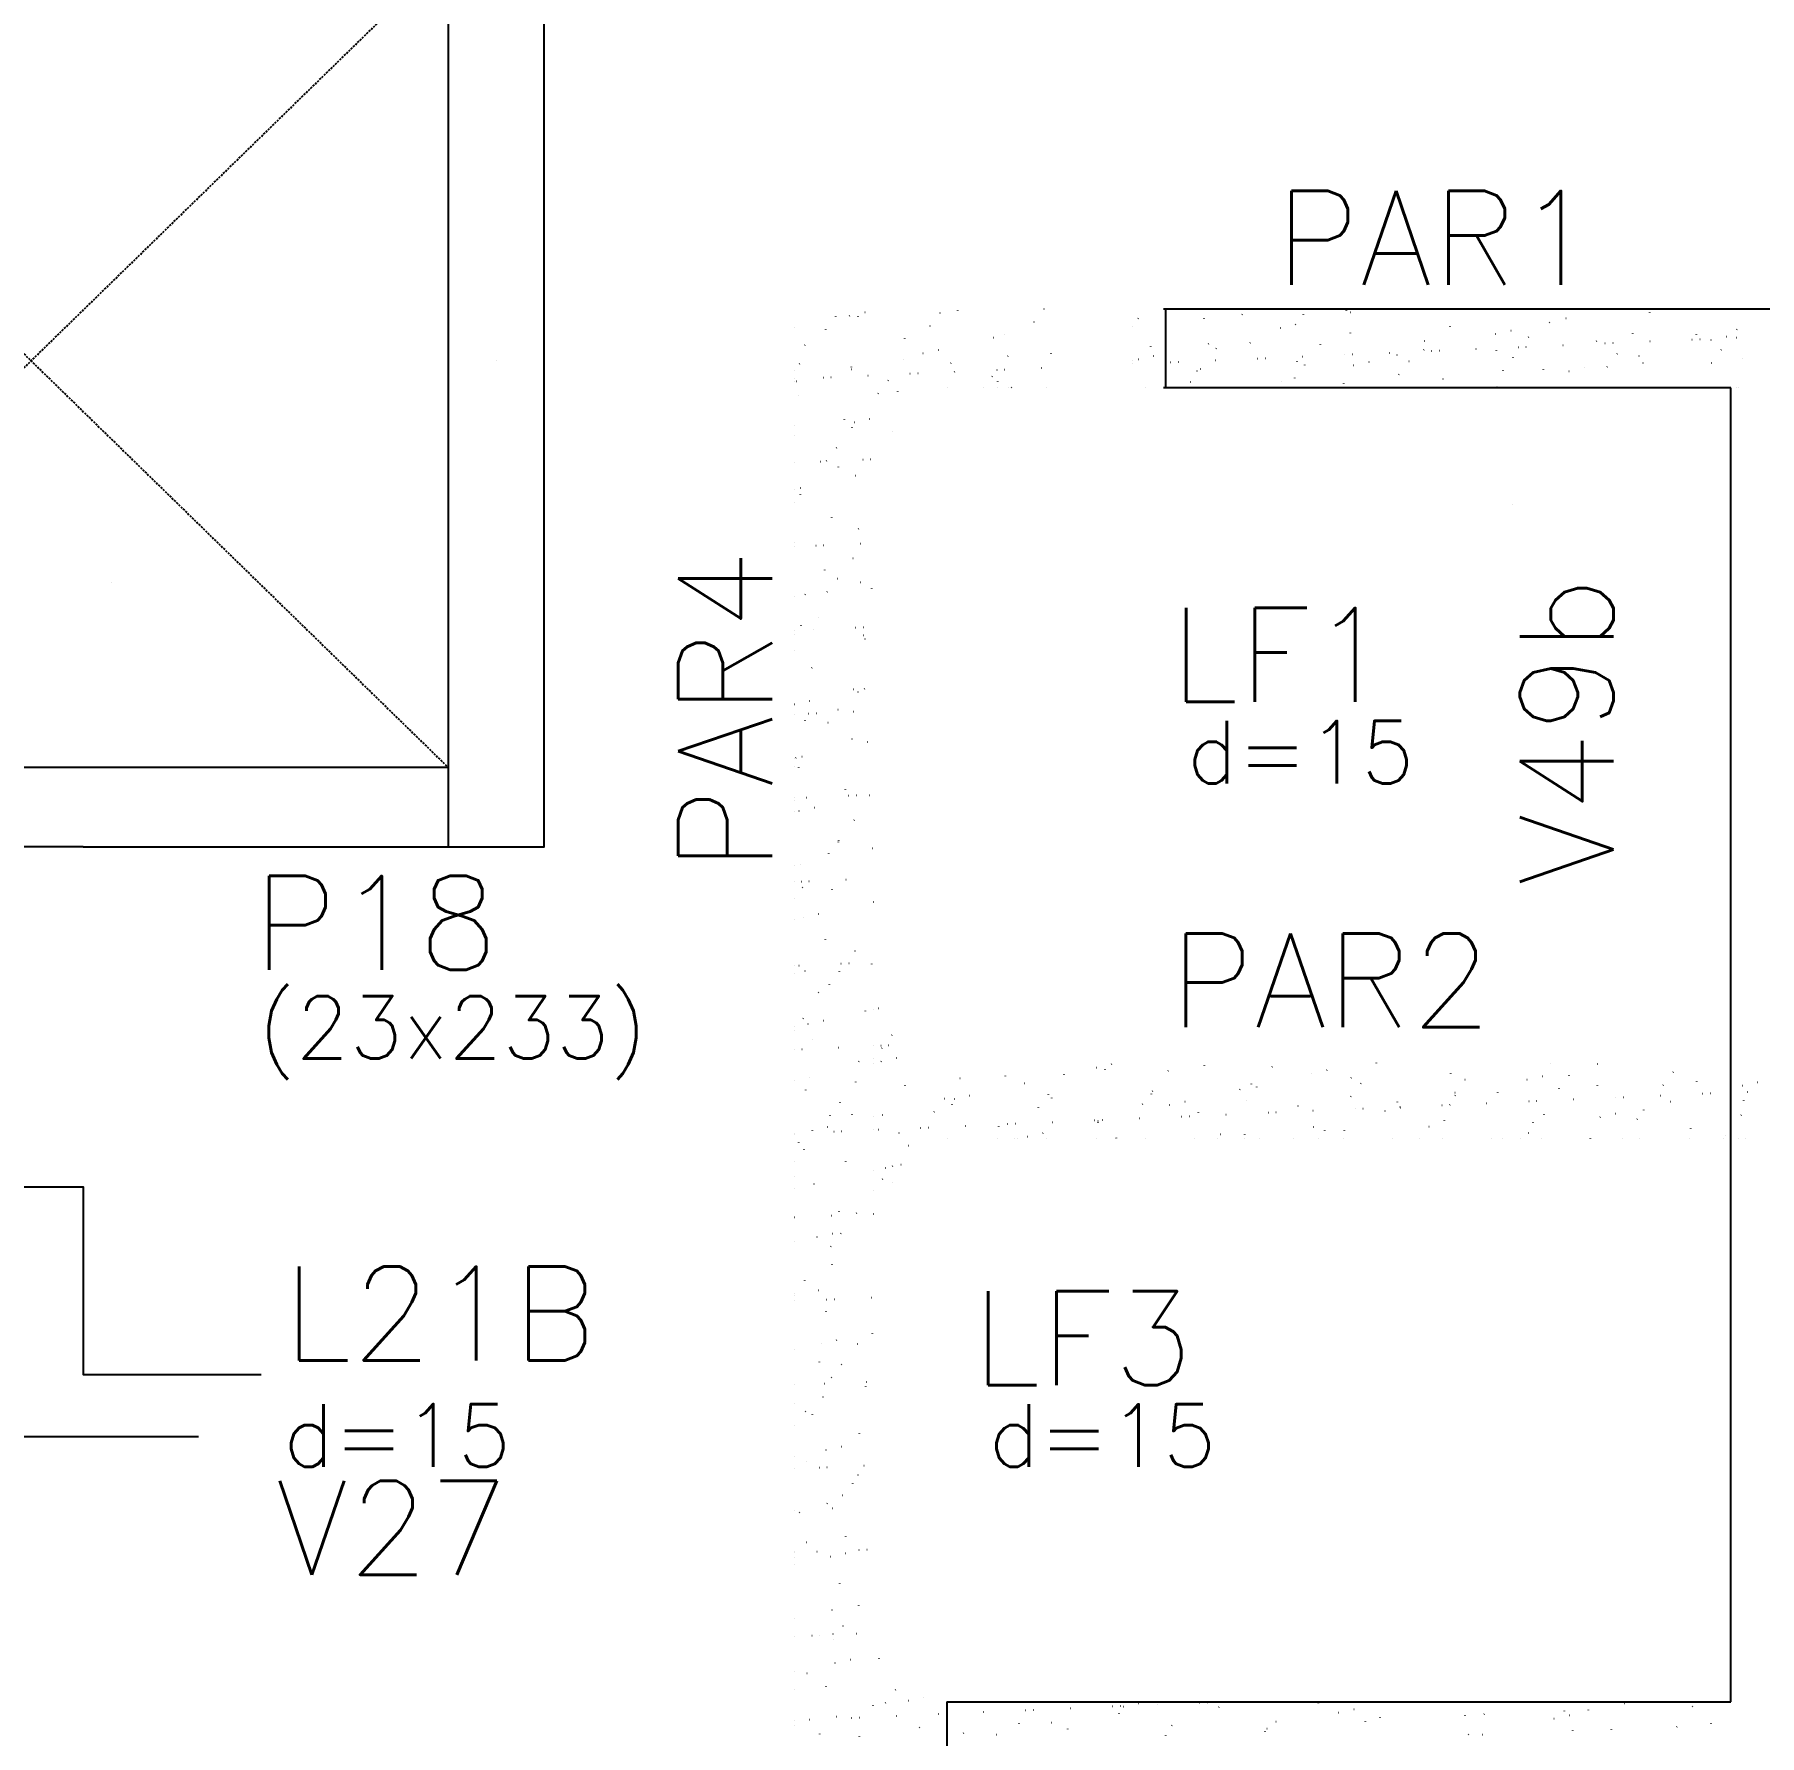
# Model space of a CAD drawing. Extents: x -40810 to 33675, y -2018 to 21213.
# Drawn here: x 857.4 to 1270.9, y 9182.7 to 9590.6 of the extents above; entities that cross this region are included whole.
import ezdxf

# ---------------------------------------------------------------- set-up
doc = ezdxf.new("R2010")
doc.units = 0
doc.linetypes.add('TRAZO_HUECO', pattern=[0.75, 0.5, -0.25])
doc.layers.get('0').update_dxf_attribs({"color": 1, "lineweight": 9})
for name, color, linetype in [('1', 5, 'Continuous'), ('10', 7, 'Continuous'), ('12', 3, 'Continuous'), ('13', 7, 'Continuous'), ('18', 9, 'Continuous'), ('19', 5, 'Continuous'), ('241', 7, 'TRAZO_HUECO'), ('242', 3, 'Continuous'), ('3', 2, 'Continuous'), ('49', 20, 'Continuous'), ('8', 5, 'Continuous'), ('9', 3, 'Continuous')]:
    doc.layers.add(name, color=color, linetype=linetype)
doc.styles.get("Standard").update_dxf_attribs({"font": 'romans.shx', "width": 0.8})

# ---------------------------------------------------------------- blocks, each defined once
blk = doc.blocks.new('_HC19908E6B6-000')
for p, q in [((2239.90531, 926.682987), (2239.950967, 926.742488)), ((2255.701514, 926.662093), (2255.711303, 926.736452)), ((2264.872349, 927.594976), (2264.918006, 927.654477)), ((2279.53993, 927.654042), (2279.549719, 927.7284)), ((2289.839388, 928.506965), (2289.885045, 928.566467)), ((2290.794777, 928.168446), (2290.867999, 928.184679)), ((2342.406204, 926.719867), (2342.479426, 926.7361)), ((2362.568124, 928.03999), (2362.577913, 928.114348)), ((2238.503718, 924.856397), (2238.503718, 924.856397)), ((2238.503718, 924.856397), (2238.503718, 924.856397)), ((2273.953671, 924.434863), (2274.026893, 924.451096)), ((2277.614781, 925.246512), (2277.688003, 925.262745)), ((2290.803244, 923.168006), (2290.813033, 923.242364)), ((2314.715081, 924.717642), (2314.724871, 924.792)), ((2325.565098, 922.986283), (2325.63832, 923.002516)), ((2329.226208, 923.797932), (2329.29943, 923.814165)), ((2333.518442, 922.179238), (2333.564099, 922.238739)), ((2338.553497, 925.709591), (2338.563287, 925.783949)), ((2358.485481, 923.091227), (2358.531138, 923.150728)), ((2373.728649, 922.773191), (2373.738438, 922.847549)), ((2380.837635, 922.349352), (2380.910857, 922.365585)), ((2383.45252, 924.003216), (2383.498177, 924.062718)), ((2242.950201, 919.845658), (2242.959991, 919.920016)), ((2256.746454, 920.620115), (2256.819676, 920.636348)), ((2258.617325, 919.44327), (2258.662982, 919.502772)), ((2266.788617, 920.837607), (2266.798407, 920.911965)), ((2283.584364, 920.355259), (2283.630021, 920.414761)), ((2300.045874, 918.453436), (2300.120803, 918.456708)), ((2308.35788, 919.171535), (2308.431103, 919.187768)), ((2308.551403, 921.267249), (2308.59706, 921.32675)), ((2310.161238, 918.895083), (2310.236166, 918.898354)), ((2312.034453, 918.976869), (2312.109382, 918.980141)), ((2320.87603, 919.362901), (2320.950958, 919.366172)), ((2325.802185, 918.893155), (2325.811974, 918.967514)), ((2330.991393, 919.804547), (2331.066322, 919.807818)), ((2332.864608, 919.886333), (2332.939537, 919.889605)), ((2341.706185, 920.272365), (2341.781114, 920.275636)), ((2349.816811, 921.223554), (2349.826601, 921.297913)), ((2351.821548, 920.714011), (2351.896477, 920.717283)), ((2353.694764, 920.795798), (2353.769692, 920.799069)), ((2354.741598, 918.212104), (2354.787255, 918.271605)), ((2362.536341, 921.181829), (2362.611269, 921.185101)), ((2372.651704, 921.623475), (2372.726632, 921.626747)), ((2374.524919, 921.705262), (2374.599848, 921.708533)), ((2377.176525, 921.537704), (2377.249747, 921.553936)), ((2379.708637, 919.124093), (2379.754294, 919.183595)), ((2383.366496, 922.091293), (2383.441425, 922.094565)), ((2238.503718, 916.575798), (2238.503718, 916.575798)), ((2238.503718, 916.575798), (2238.503718, 916.575798)), ((2238.503718, 916.575798), (2238.503718, 916.575798)), ((2238.503718, 915.766448), (2238.503718, 915.766448)), ((2238.503718, 915.766448), (2238.503718, 915.766448)), ((2238.503718, 915.766448), (2238.503718, 915.766448)), ((2239.905347, 916.886532), (2239.97857, 916.902765)), ((2243.566457, 917.69818), (2243.63968, 917.714413)), ((2247.670771, 916.16669), (2247.7457, 916.169962)), ((2249.543987, 916.248476), (2249.618915, 916.251748)), ((2254.037305, 914.021171), (2254.047094, 914.09553)), ((2254.873442, 914.564147), (2254.919099, 914.623649)), ((2258.385564, 916.634508), (2258.460492, 916.637779)), ((2268.500927, 917.076154), (2268.575855, 917.079426)), ((2270.374142, 917.157941), (2270.449071, 917.161212)), ((2278.051931, 916.35157), (2278.061721, 916.425929)), ((2279.215719, 917.543972), (2279.290648, 917.547244)), ((2279.840481, 915.476136), (2279.886138, 915.535638)), ((2289.331082, 917.985619), (2289.406011, 917.98889)), ((2291.204298, 918.067405), (2291.279226, 918.070676)), ((2291.516774, 915.437952), (2291.589997, 915.454185)), ((2295.177884, 916.2496), (2295.251107, 916.265833)), ((2301.963769, 917.901207), (2301.973558, 917.975565)), ((2304.80752, 916.388126), (2304.853177, 916.447627)), ((2327.377561, 914.176286), (2327.423218, 914.235787)), ((2329.774559, 917.300115), (2329.820216, 917.359616)), ((2337.065499, 914.407119), (2337.075288, 914.481478)), ((2343.128201, 913.989372), (2343.201423, 914.005605)), ((2346.789311, 914.801021), (2346.862534, 914.817253)), ((2352.3446, 915.088275), (2352.390257, 915.147777)), ((2359.969307, 917.722955), (2360.04253, 917.739188)), ((2360.977336, 915.956755), (2360.987125, 916.031114)), ((2377.311639, 916.000264), (2377.357296, 916.059766)), ((2384.815752, 916.948704), (2384.825542, 917.023062)), ((2241.653996, 910.000001), (2241.653996, 910.000001)), ((2241.653996, 910.000001), (2241.653996, 910.000001)), ((2251.37125, 910.000001), (2251.37125, 910.000001)), ((2251.37125, 910.000001), (2251.37125, 910.000001)), ((2252.476444, 911.440319), (2252.522101, 911.49982)), ((2253.507908, 910.000001), (2253.507908, 910.000001)), ((2265.361819, 910.000001), (2265.361819, 910.000001)), ((2266.987764, 910.000001), (2266.987764, 910.000001)), ((2266.987764, 910.000001), (2266.987764, 910.000001)), ((2274.309557, 911.623204), (2274.382779, 911.639437)), ((2275.638495, 910.000001), (2275.638495, 910.000001)), ((2275.638495, 910.000001), (2275.638495, 910.000001)), ((2277.215731, 910.000001), (2277.215731, 910.000001)), ((2277.215731, 910.000001), (2277.215731, 910.000001)), ((2277.215731, 910.000001), (2277.215731, 910.000001)), ((2277.443483, 912.352308), (2277.48914, 912.411809)), ((2289.069643, 910.000001), (2289.069643, 910.000001)), ((2289.069643, 910.000001), (2289.069643, 910.000001)), ((2289.212456, 911.084771), (2289.222245, 911.15913)), ((2299.90574, 910.000001), (2299.90574, 910.000001)), ((2299.90574, 910.000001), (2299.90574, 910.000001)), ((2300.923555, 910.000001), (2300.923555, 910.000001)), ((2300.923555, 910.000001), (2300.923555, 910.000001)), ((2302.410522, 913.264297), (2302.456179, 913.323798)), ((2312.777467, 910.000001), (2312.777467, 910.000001)), ((2313.050872, 912.07672), (2313.060662, 912.151078)), ((2324.172985, 910.000001), (2324.172985, 910.000001)), ((2324.172985, 910.000001), (2324.172985, 910.000001)), ((2324.631379, 910.000001), (2324.631379, 910.000001)), ((2325.133312, 910.000001), (2325.133312, 910.000001)), ((2325.133312, 910.000001), (2325.133312, 910.000001)), ((2325.920984, 910.174624), (2325.994206, 910.190857)), ((2336.485291, 910.000001), (2336.485291, 910.000001)), ((2336.485291, 910.000001), (2336.485291, 910.000001)), ((2336.485291, 910.000001), (2336.485291, 910.000001)), ((2348.339202, 910.000001), (2348.339202, 910.000001)), ((2348.339202, 910.000001), (2348.339202, 910.000001)), ((2348.339202, 910.000001), (2348.339202, 910.000001)), ((2348.44023, 910.000001), (2348.44023, 910.000001)), ((2348.44023, 910.000001), (2348.44023, 910.000001)), ((2360.193114, 910.000001), (2360.193114, 910.000001)), ((2360.193114, 910.000001), (2360.193114, 910.000001)), ((2372.047026, 910.000001), (2372.047026, 910.000001)), ((2372.06444, 910.132269), (2372.074229, 910.206627)), ((2372.707475, 910.000001), (2372.707475, 910.000001)), ((2372.707475, 910.000001), (2372.707475, 910.000001)), ((2383.278861, 910.000001), (2383.278861, 910.000001)), ((2383.278861, 910.000001), (2383.278861, 910.000001)), ((2383.278861, 910.000001), (2383.278861, 910.000001)), ((2383.900938, 910.000001), (2383.900938, 910.000001))]:
    blk.add_line(p, q)
blk = doc.blocks.new('_HC19908E6B6-001')
for p, q in [((2176.500021, 761.033775), (2176.500021, 761.033775)), ((2176.500021, 761.033775), (2176.500021, 761.033775)), ((2177.554008, 761.267438), (2177.62723, 761.283671)), ((2180.848474, 754.841552), (2180.894131, 754.901053)), ((2176.500021, 752.226231), (2176.500021, 752.226231)), ((2176.500021, 752.226231), (2176.500021, 752.226231)), ((2176.500021, 752.226231), (2176.500021, 752.226231)), ((2176.500021, 749.174538), (2176.500021, 749.174538)), ((2176.500021, 749.174538), (2176.500021, 749.174538)), ((2178.198397, 752.300383), (2178.273326, 752.303655)), ((2178.276006, 748.536943), (2178.349228, 748.553176)), ((2178.451476, 751.717723), (2178.497133, 751.777224)), ((2180.071612, 752.38217), (2180.146541, 752.385441)), ((2181.937116, 749.348592), (2182.010338, 749.364825)), ((2176.500021, 748.143217), (2176.500021, 748.143217)), ((2176.500021, 748.143217), (2176.500021, 748.143217)), ((2176.500021, 748.143217), (2176.500021, 748.143217)), ((2197.163491, 744.478006), (2197.209149, 744.537508)), ((2208.074699, 744.979319), (2208.084488, 745.053677)), ((2222.13053, 745.389996), (2222.176188, 745.449497)), ((2229.887433, 747.088363), (2229.960655, 747.104596)), ((2231.986536, 746.528955), (2231.996326, 746.603313)), ((2233.548543, 747.900012), (2233.621765, 747.916245)), ((2247.097569, 746.301985), (2247.143227, 746.361486)), ((2255.824952, 747.520904), (2255.834742, 747.595262)), ((2272.064609, 747.213974), (2272.110266, 747.273475)), ((2281.49886, 745.639784), (2281.572082, 745.656017)), ((2285.15997, 746.451432), (2285.233192, 746.467665)), ((2291.000104, 744.584504), (2291.009893, 744.658862)), ((2297.031648, 748.125963), (2297.077305, 748.185465)), ((2314.83852, 745.576452), (2314.848309, 745.650811)), ((2336.771397, 745.002852), (2336.844619, 745.019085)), ((2338.853146, 747.906851), (2338.862936, 747.98121)), ((2343.221843, 745.070818), (2343.2675, 745.13032)), ((2349.951393, 747.924787), (2350.024615, 747.94102)), ((2368.188882, 745.982807), (2368.234539, 746.042309)), ((2184.060072, 742.64892), (2184.069862, 742.723278)), ((2199.50022, 740.35168), (2199.573442, 740.367913)), ((2212.680216, 743.273615), (2212.753438, 743.289848)), ((2218.386648, 740.510873), (2218.432305, 740.570374)), ((2243.07364, 740.704468), (2243.083429, 740.778827)), ((2243.353687, 741.422862), (2243.399344, 741.482363)), ((2264.291643, 741.825035), (2264.364865, 741.841268)), ((2267.088266, 743.034867), (2267.098056, 743.109226)), ((2268.320726, 742.334851), (2268.366383, 742.394352)), ((2293.287765, 743.24684), (2293.333422, 743.306342)), ((2315.857806, 741.035), (2315.903463, 741.094502)), ((2315.90307, 740.376456), (2315.976292, 740.392689)), ((2318.254804, 744.158829), (2318.300461, 744.218331)), ((2326.101834, 741.090416), (2326.111623, 741.164775)), ((2333.110287, 744.191204), (2333.183509, 744.207437)), ((2340.824845, 741.94699), (2340.870502, 742.006491)), ((2350.013671, 742.640052), (2350.02346, 742.714411)), ((2365.096772, 740.356408), (2365.1717, 740.359679)), ((2365.791884, 742.858979), (2365.837541, 742.91848)), ((2373.852087, 743.632001), (2373.861877, 743.706359)), ((2375.212135, 740.798054), (2375.287064, 740.801326)), ((2377.08535, 740.87984), (2377.160279, 740.883112)), ((2384.721714, 742.742624), (2384.794936, 742.758857)), ((2385.926927, 741.265872), (2386.001856, 741.269144)), ((2388.382824, 743.554273), (2388.456046, 743.570506)), ((2191.02261, 736.475055), (2191.068268, 736.534556)), ((2193.419609, 739.598883), (2193.465266, 739.658385)), ((2195.323386, 738.162883), (2195.333176, 738.237242)), ((2195.83911, 739.540032), (2195.912332, 739.556265)), ((2215.98965, 737.387044), (2216.035307, 737.446545)), ((2219.235224, 739.71252), (2219.245013, 739.786878)), ((2240.956689, 738.299033), (2241.002346, 738.358534)), ((2247.450536, 738.091452), (2247.523759, 738.107685)), ((2251.111647, 738.903101), (2251.184869, 738.919334)), ((2254.336954, 736.218432), (2254.346743, 736.292791)), ((2265.923728, 739.211022), (2265.969385, 739.270524)), ((2271.061358, 736.250733), (2271.136286, 736.254004)), ((2272.934573, 736.332519), (2273.009502, 736.335791)), ((2278.248791, 737.768068), (2278.25858, 737.842427)), ((2281.77615, 736.718551), (2281.851079, 736.721822)), ((2290.890767, 740.123011), (2290.936424, 740.182513)), ((2291.891513, 737.160197), (2291.966442, 737.163469)), ((2293.764729, 737.241984), (2293.839657, 737.245255)), ((2299.061963, 736.642872), (2299.135186, 736.659105)), ((2302.087207, 738.760017), (2302.096997, 738.834375)), ((2302.606305, 737.628015), (2302.681234, 737.631287)), ((2302.723073, 737.454521), (2302.796296, 737.470754)), ((2312.721669, 738.069661), (2312.796597, 738.072933)), ((2314.594884, 738.151448), (2314.669813, 738.154719)), ((2323.436461, 738.537479), (2323.511389, 738.540751)), ((2333.551824, 738.979126), (2333.626753, 738.982397)), ((2335.42504, 739.060912), (2335.499968, 739.064183)), ((2344.266616, 739.446944), (2344.341545, 739.450215)), ((2354.38198, 739.88859), (2354.456908, 739.891861)), ((2356.255195, 739.970376), (2356.330124, 739.973648)), ((2361.100775, 736.815566), (2361.110564, 736.889924)), ((2367.514497, 738.927876), (2367.587719, 738.944109)), ((2385.115401, 739.145965), (2385.125191, 739.220323)), ((2176.500021, 735.252659), (2176.500021, 735.252659)), ((2176.500021, 735.252659), (2176.500021, 735.252659)), ((2176.500021, 732.122096), (2176.500021, 732.122096)), ((2176.500021, 732.122096), (2176.500021, 732.122096)), ((2177.625373, 732.17123), (2177.700302, 732.174501)), ((2178.631892, 735.725284), (2178.705115, 735.741517)), ((2187.740736, 732.612876), (2187.815665, 732.616148)), ((2189.613952, 732.694662), (2189.68888, 732.697934)), ((2198.455528, 733.080694), (2198.530457, 733.083965)), ((2206.483911, 732.896085), (2206.4937, 732.970443)), ((2208.570892, 733.52234), (2208.64582, 733.525612)), ((2210.444107, 733.604127), (2210.519036, 733.607398)), ((2219.285684, 733.990158), (2219.360612, 733.99343)), ((2229.401047, 734.431805), (2229.475976, 734.435076)), ((2230.243319, 734.276704), (2230.316542, 734.292937)), ((2230.322327, 733.888033), (2230.332117, 733.962391)), ((2231.274262, 734.513591), (2231.349191, 734.516862)), ((2240.115839, 734.899622), (2240.190768, 734.902894)), ((2250.231202, 735.341269), (2250.306131, 735.34454)), ((2252.104418, 735.423055), (2252.179346, 735.426327)), ((2260.945995, 735.809087), (2261.020923, 735.812358)), ((2281.854746, 732.828124), (2281.927969, 732.844357)), ((2284.635743, 731.971306), (2284.6814, 732.030807)), ((2289.335895, 731.943582), (2289.345684, 732.01794)), ((2309.602782, 732.883295), (2309.648439, 732.942796)), ((2313.350521, 734.273981), (2313.360311, 734.348339)), ((2334.569821, 733.795284), (2334.615478, 733.854785)), ((2337.262358, 735.823617), (2337.272148, 735.897976)), ((2350.67339, 735.194292), (2350.746613, 735.210525)), ((2354.3345, 736.005941), (2354.407723, 736.022174)), ((2359.53686, 734.707273), (2359.582517, 734.766775)), ((2372.364089, 732.32953), (2372.373878, 732.403888)), ((2384.503899, 735.619262), (2384.549556, 735.678764)), ((2182.572074, 731.346448), (2182.581863, 731.420807)), ((2184.767587, 728.323349), (2184.813244, 728.382851)), ((2194.248722, 730.000001), (2194.248722, 730.000001)), ((2194.248722, 730.000001), (2194.248722, 730.000001)), ((2194.248722, 730.000001), (2194.248722, 730.000001)), ((2206.102634, 730.000001), (2206.102634, 730.000001)), ((2206.102634, 730.000001), (2206.102634, 730.000001)), ((2210.321372, 730.000001), (2210.321372, 730.000001)), ((2210.321372, 730.000001), (2210.321372, 730.000001)), ((2210.95236, 730.000001), (2210.95236, 730.000001)), ((2210.95236, 730.000001), (2210.95236, 730.000001)), ((2210.95236, 730.000001), (2210.95236, 730.000001)), ((2213.402213, 730.543121), (2213.475435, 730.559354)), ((2217.063323, 731.354769), (2217.136545, 731.371002)), ((2217.956546, 730.000001), (2217.956546, 730.000001)), ((2217.956546, 730.000001), (2217.956546, 730.000001)), ((2229.810458, 730.000001), (2229.810458, 730.000001)), ((2234.588618, 730.000001), (2234.588618, 730.000001)), ((2234.701665, 730.147327), (2234.747322, 730.206829)), ((2241.66437, 730.000001), (2241.66437, 730.000001)), ((2253.518282, 730.000001), (2253.518282, 730.000001)), ((2253.518282, 730.000001), (2253.518282, 730.000001)), ((2253.518282, 730.000001), (2253.518282, 730.000001)), ((2258.855863, 730.000001), (2258.855863, 730.000001)), ((2259.668704, 731.059317), (2259.714361, 731.118818)), ((2265.372194, 730.000001), (2265.372194, 730.000001)), ((2265.372194, 730.000001), (2265.372194, 730.000001)), ((2265.497478, 730.951633), (2265.507268, 731.025992)), ((2269.097908, 730.000001), (2269.097908, 730.000001)), ((2269.097908, 730.000001), (2269.097908, 730.000001)), ((2277.226105, 730.000001), (2277.226105, 730.000001)), ((2277.226105, 730.000001), (2277.226105, 730.000001)), ((2283.123108, 730.000001), (2283.123108, 730.000001)), ((2289.080017, 730.000001), (2289.080017, 730.000001)), ((2300.933929, 730.000001), (2300.933929, 730.000001)), ((2307.390353, 730.000001), (2307.390353, 730.000001)), ((2312.787841, 730.000001), (2312.787841, 730.000001)), ((2312.787841, 730.000001), (2312.787841, 730.000001)), ((2312.787841, 730.000001), (2312.787841, 730.000001)), ((2324.641753, 730.000001), (2324.641753, 730.000001)), ((2324.641753, 730.000001), (2324.641753, 730.000001)), ((2324.641753, 730.000001), (2324.641753, 730.000001)), ((2327.243456, 730.000001), (2327.243456, 730.000001)), ((2327.243456, 730.000001), (2327.243456, 730.000001)), ((2331.657598, 730.000001), (2331.657598, 730.000001)), ((2333.466173, 731.379544), (2333.539395, 731.395777)), ((2336.495665, 730.000001), (2336.495665, 730.000001)), ((2336.495665, 730.000001), (2336.495665, 730.000001)), ((2348.349577, 730.000001), (2348.359251, 730.073489)), ((2348.349577, 730.000001), (2348.349577, 730.000001)), ((2355.924843, 730.000001), (2355.924843, 730.000001)), ((2360.203489, 730.000001), (2360.203489, 730.000001)), ((2372.0574, 730.000001), (2372.0574, 730.000001)), ((2372.0574, 730.000001), (2372.0574, 730.000001)), ((2372.0574, 730.000001), (2372.0574, 730.000001)), ((2380.192088, 730.000001), (2380.192088, 730.000001)), ((2380.192088, 730.000001), (2380.192088, 730.000001)), ((2380.192088, 730.000001), (2380.192088, 730.000001)), ((2380.760016, 730.740139), (2380.805673, 730.799641)), ((2383.911312, 730.000001), (2383.911312, 730.000001)), ((2383.911312, 730.000001), (2383.911312, 730.000001)), ((2383.911312, 730.000001), (2383.911312, 730.000001)), ((2385.389004, 730.000001), (2385.389004, 730.000001)), ((2385.389004, 730.000001), (2385.389004, 730.000001)), ((2385.389004, 730.000001), (2385.389004, 730.000001)), ((2183.015, 723.806438), (2183.088222, 723.822671)), ((2176.500021, 722.362102), (2176.500021, 722.362102)), ((2176.500021, 722.362102), (2176.500021, 722.362102)), ((2176.500021, 722.362102), (2176.500021, 722.362102)), ((2178.626706, 720.320397), (2178.672363, 720.379899)), ((2179.35389, 722.994789), (2179.427112, 723.011022)), ((2181.023704, 723.444226), (2181.069361, 723.503728)), ((2176.500021, 717.548848), (2176.500021, 717.548848)), ((2176.500021, 717.548848), (2176.500021, 717.548848)), ((2181.014345, 719.514325), (2181.014345, 719.514325)), ((2181.014345, 719.514325), (2181.014345, 719.514325)), ((2181.014345, 719.514325), (2181.014345, 719.514325))]:
    blk.add_line(p, q)
blk = doc.blocks.new('_HC19908E6B6-002')
for p, q in [((2194.000021, 592.15722), (2194.000021, 592.15722)), ((2194.000021, 592.15722), (2194.000021, 592.15722)), ((2202.761436, 592.539751), (2202.836365, 592.543023)), ((2212.8768, 592.981398), (2212.951728, 592.984669)), ((2214.750015, 593.063184), (2214.824944, 593.066455)), ((2223.591592, 593.449215), (2223.66652, 593.452487)), ((2233.706955, 593.890862), (2233.781884, 593.894133)), ((2235.364972, 592.111922), (2235.374761, 592.18628)), ((2235.580171, 593.972648), (2235.655099, 593.97592)), ((2236.354738, 593.835438), (2236.42796, 593.851671)), ((2240.015848, 594.647087), (2240.08907, 594.66332)), ((2244.421747, 594.35868), (2244.496676, 594.361951)), ((2254.537111, 594.800326), (2254.612039, 594.803597)), ((2256.410326, 594.882112), (2256.485255, 594.885384)), ((2259.276809, 593.661558), (2259.286598, 593.735916)), ((2283.115225, 594.653506), (2283.125015, 594.727865)), ((2287.966165, 592.386858), (2288.039387, 592.403091)), ((2291.627275, 593.198507), (2291.700497, 593.21474)), ((2318.290376, 591.717107), (2318.300166, 591.791465)), ((2322.874836, 592.051324), (2322.920493, 592.110826)), ((2342.128793, 592.709055), (2342.138582, 592.783414)), ((2343.238702, 591.749927), (2343.311924, 591.76616)), ((2347.841875, 592.963313), (2347.887532, 593.022815)), ((2356.418698, 594.671862), (2356.49192, 594.688095)), ((2372.808914, 593.875302), (2372.854571, 593.934804)), ((2198.039641, 587.491378), (2198.085298, 587.55088)), ((2211.350345, 589.781522), (2211.360135, 589.855881)), ((2219.147521, 590.02069), (2219.220743, 590.036923)), ((2223.00668, 588.403367), (2223.052337, 588.462869)), ((2247.973719, 589.315357), (2248.019376, 589.374858)), ((2270.363913, 587.837071), (2270.373702, 587.91143)), ((2270.758948, 588.57211), (2270.83217, 588.588343)), ((2272.940758, 590.227346), (2272.986415, 590.286847)), ((2294.378539, 590.16747), (2294.388329, 590.241829)), ((2297.907797, 591.139335), (2297.953454, 591.198836)), ((2339.577592, 590.938279), (2339.650814, 590.954512)), ((2344.097992, 588.08419), (2344.143649, 588.143692)), ((2353.392107, 588.223019), (2353.401896, 588.297377)), ((2369.065031, 588.996179), (2369.110688, 589.055681)), ((2377.303944, 589.772655), (2377.313733, 589.847014)), ((2205.967524, 587.098755), (2206.040747, 587.114988)), ((2246.525496, 586.845123), (2246.535286, 586.919481)), ((2319.130953, 587.172201), (2319.17661, 587.231702)), ((2322.370374, 587.12353), (2322.443597, 587.139763))]:
    blk.add_line(p, q)
blk = doc.blocks.new('_HC19908E6B6-003')
for p, q in [((2167.401191, 927.070848), (2167.446848, 927.13035)), ((2170.730817, 927.332023), (2170.804039, 927.348256)), ((2172.776109, 927.056908), (2172.785898, 927.131267)), ((2174.391927, 928.143671), (2174.465149, 928.159904)), ((2192.36823, 927.982837), (2192.413887, 928.042339)), ((2196.687946, 928.606545), (2196.697736, 928.680903)), ((2217.335269, 928.894826), (2217.380926, 928.954328)), ((2157.500021, 924.398826), (2157.500021, 924.398826)), ((2157.500021, 924.398826), (2157.500021, 924.398826)), ((2157.500021, 924.398826), (2157.500021, 924.398826)), ((2165.004192, 923.947019), (2165.04985, 924.006521)), ((2189.971231, 924.859008), (2190.016889, 924.91851)), ((2207.77505, 922.782058), (2207.784839, 922.856416)), ((2214.93827, 925.770998), (2214.983928, 925.830499)), ((2160.024796, 920.240473), (2160.034586, 920.314831)), ((2183.936634, 921.790109), (2183.946423, 921.864468)), ((2188.29392, 918.335111), (2188.367143, 918.351344)), ((2191.95503, 919.14676), (2192.028253, 919.162993)), ((2205.135027, 922.068695), (2205.208249, 922.084928)), ((2219.038364, 918.296022), (2219.048153, 918.37038)), ((2157.500021, 914.167393), (2157.500021, 914.167393)), ((2158.749169, 915.795314), (2158.794826, 915.854815)), ((2171.086703, 914.520363), (2171.159926, 914.536596)), ((2171.185321, 914.973674), (2171.195111, 915.048032)), ((2183.716208, 916.707303), (2183.761865, 916.766804)), ((2195.023737, 915.965623), (2195.033527, 916.039981)), ((2206.010461, 914.347762), (2206.085389, 914.351033)), ((2207.883676, 914.429548), (2207.958605, 914.432819)), ((2208.683247, 917.619292), (2208.728904, 917.678794)), ((2216.725253, 914.81558), (2216.800181, 914.818851)), ((2157.500021, 912.22975), (2157.500021, 912.22975)), ((2157.500021, 912.22975), (2157.500021, 912.22975)), ((2157.500021, 912.22975), (2157.500021, 912.22975)), ((2157.500021, 911.508268), (2157.500021, 911.508268)), ((2157.906707, 911.598428), (2157.979929, 911.614661)), ((2164.35015, 912.528833), (2164.425078, 912.532105)), ((2166.223365, 912.61062), (2166.298294, 912.613891)), ((2175.064942, 912.996651), (2175.13987, 912.999923)), ((2179.972325, 911.82818), (2180.017982, 911.887681)), ((2185.180305, 913.438297), (2185.255234, 913.441569)), ((2187.053521, 913.520084), (2187.128449, 913.523355)), ((2194.238348, 910.000001), (2194.238348, 910.000001)), ((2195.895097, 913.906115), (2195.970026, 913.909387)), ((2202.836759, 910.000001), (2202.836759, 910.000001)), ((2202.836759, 910.000001), (2202.836759, 910.000001)), ((2202.836759, 910.000001), (2202.836759, 910.000001)), ((2204.939364, 912.740169), (2204.985021, 912.79967)), ((2206.09226, 910.000001), (2206.09226, 910.000001)), ((2206.09226, 910.000001), (2206.09226, 910.000001)), ((2206.09226, 910.000001), (2206.09226, 910.000001)), ((2206.287051, 911.479586), (2206.296841, 911.553945)), ((2208.842216, 910.000001), (2208.842216, 910.000001)), ((2209.518134, 910.149849), (2209.591356, 910.166082)), ((2217.946172, 910.000001), (2217.946172, 910.000001)), ((2217.946172, 910.000001), (2217.946172, 910.000001)), ((2217.946172, 910.000001), (2217.946172, 910.000001)), ((2158.434008, 908.157239), (2158.443798, 908.231597)), ((2177.575327, 908.704351), (2177.620984, 908.763853)), ((2182.272425, 909.149187), (2182.282214, 909.223546)), ((2169.521112, 902.332752), (2169.530902, 902.40711)), ((2171.808701, 901.789869), (2171.881923, 901.806101)), ((2175.469811, 902.601517), (2175.543033, 902.61775)), ((2157.500021, 901.062903), (2157.500021, 901.062903)), ((2157.500021, 901.062903), (2157.500021, 901.062903)), ((2157.500021, 898.617711), (2157.500021, 898.617711)), ((2157.500021, 898.617711), (2157.500021, 898.617711)), ((2157.500021, 898.617711), (2157.500021, 898.617711)), ((2171.320303, 900.552645), (2171.36596, 900.612147)), ((2181.002398, 899.502378), (2181.002398, 899.502378)), ((2167.57642, 895.673522), (2167.622077, 895.733024)), ((2157.500021, 892.125615), (2157.500021, 892.125615)), ((2157.500021, 892.125615), (2157.500021, 892.125615)), ((2163.777126, 892.39968), (2163.852054, 892.402951)), ((2165.179422, 892.549694), (2165.225079, 892.609195)), ((2168.033114, 891.030281), (2168.042903, 891.104639)), ((2173.892489, 892.841326), (2173.967417, 892.844597)), ((2175.765704, 892.923112), (2175.840633, 892.926384)), ((2157.500021, 885.727153), (2157.500021, 885.727153)), ((2158.984591, 886.056274), (2159.057814, 886.072507)), ((2172.164587, 888.978209), (2172.23781, 888.994442)), ((2157.500021, 882.541704), (2157.500021, 882.541704)), ((2158.924399, 884.397988), (2158.970056, 884.45749)), ((2166.442326, 878.947046), (2166.452115, 879.021405)), ((2157.500021, 872.836595), (2157.500021, 872.836595)), ((2157.500021, 872.836595), (2157.500021, 872.836595)), ((2157.500021, 872.836595), (2157.500021, 872.836595)), ((2172.886585, 876.247714), (2172.959807, 876.263947)), ((2173.319465, 872.712173), (2173.394393, 872.715444)), ((2157.500021, 872.021481), (2157.500021, 872.021481)), ((2157.500021, 872.021481), (2157.500021, 872.021481)), ((2157.500021, 872.021481), (2157.500021, 872.021481)), ((2162.604673, 872.244355), (2162.679601, 872.247626)), ((2164.477888, 872.326141), (2164.552817, 872.329412)), ((2171.495533, 869.15532), (2171.54119, 869.214821)), ((2164.778117, 866.306124), (2164.787906, 866.380483)), ((2167.75165, 864.276197), (2167.797307, 864.335698)), ((2160.062476, 860.51412), (2160.135698, 860.530353)), ((2165.354652, 861.152368), (2165.400309, 861.21187)), ((2173.242472, 863.436055), (2173.315694, 863.452288)), ((2176.041431, 861.820088), (2176.05122, 861.894447)), ((2157.500021, 859.946038), (2157.500021, 859.946038)), ((2159.099628, 853.000662), (2159.145286, 853.060164)), ((2162.031649, 852.115201), (2162.106577, 852.118473)), ((2163.290118, 855.003653), (2163.299907, 855.078011)), ((2172.147012, 852.556847), (2172.22194, 852.560119)), ((2174.020227, 852.638634), (2174.095156, 852.641905)), ((2157.500021, 851.917346), (2157.500021, 851.917346)), ((2157.500021, 851.917346), (2157.500021, 851.917346)), ((2157.500021, 850.916014), (2157.500021, 850.916014)), ((2173.964469, 850.70556), (2174.037691, 850.721793)), ((2174.450643, 849.736854), (2174.460432, 849.811212)), ((2157.500021, 847.05548), (2157.500021, 847.05548)), ((2157.500021, 847.05548), (2157.500021, 847.05548)), ((2157.500021, 847.05548), (2157.500021, 847.05548)), ((2161.69933, 842.920419), (2161.70912, 842.994777)), ((2171.670763, 837.757994), (2171.71642, 837.817496)), ((2172.786434, 837.095932), (2172.796223, 837.17029)), ((2174.320356, 837.893901), (2174.393578, 837.910134)), ((2157.500021, 834.164922), (2157.552472, 834.17655)), ((2157.500021, 831.813211), (2157.500021, 831.813211)), ((2157.500021, 831.813211), (2157.500021, 831.813211)), ((2157.500021, 831.813211), (2157.500021, 831.813211)), ((2160.859196, 831.959876), (2160.934124, 831.963148)), ((2161.14036, 834.971966), (2161.213582, 834.988199)), ((2162.732411, 832.041662), (2162.80734, 832.044934)), ((2167.92688, 832.878871), (2167.972537, 832.938373)), ((2171.573988, 832.427694), (2171.648916, 832.430965)), ((2160.035121, 830.279497), (2160.044911, 830.353855)), ((2165.529882, 829.755042), (2165.575539, 829.814544)), ((2171.298435, 825.793461), (2171.308225, 825.867819)), ((2175.042353, 825.163406), (2175.115576, 825.179639)), ((2157.500021, 821.274365), (2157.500021, 821.274365)), ((2157.500021, 821.274365), (2157.500021, 821.274365)), ((2157.500021, 819.290325), (2157.500021, 819.290325)), ((2157.835136, 821.348658), (2157.908358, 821.364891)), ((2158.547122, 818.977025), (2158.556912, 819.051384)), ((2159.274858, 821.603337), (2159.320515, 821.662838)), ((2157.500021, 811.709077), (2157.500021, 811.709077)), ((2157.500021, 811.709077), (2157.500021, 811.709077)), ((2157.500021, 811.023503), (2157.500021, 811.023503)), ((2157.500021, 811.023503), (2157.500021, 811.023503)), ((2157.500021, 811.023503), (2157.500021, 811.023503)), ((2160.286172, 811.830723), (2160.3611, 811.833994)), ((2169.707647, 813.710226), (2169.717437, 813.784585)), ((2170.401535, 812.272369), (2170.476463, 812.27564)), ((2172.27475, 812.354155), (2172.349679, 812.357427)), ((2175.39824, 812.351746), (2175.471462, 812.367979)), ((2157.500021, 808.383807), (2157.500021, 808.383807)), ((2157.500021, 808.383807), (2157.500021, 808.383807)), ((2157.500021, 808.383807), (2157.500021, 808.383807)), ((2158.557134, 808.618163), (2158.630356, 808.634396)), ((2162.218244, 809.429812), (2162.291466, 809.446045)), ((2171.845993, 806.360669), (2171.89165, 806.42017)), ((2165.705112, 798.357717), (2165.750769, 798.417218)), ((2168.043438, 801.069304), (2168.053228, 801.143663)), ((2168.10211, 801.481546), (2168.147767, 801.541047)), ((2176.120238, 799.621252), (2176.19346, 799.637485)), ((2157.500021, 795.493249), (2157.500021, 795.493249)), ((2157.500021, 795.493249), (2157.500021, 795.493249)), ((2158.91302, 795.806503), (2158.986243, 795.822736)), ((2157.500021, 791.604942), (2157.500021, 791.604942)), ((2157.500021, 791.604942), (2157.500021, 791.604942)), ((2157.500021, 791.604942), (2157.500021, 791.604942)), ((2159.113719, 791.675398), (2159.188647, 791.678669)), ((2159.450088, 790.206011), (2159.495745, 790.265513)), ((2160.986934, 791.757184), (2161.061863, 791.760455)), ((2169.828511, 792.143215), (2169.903439, 792.146487)), ((2157.500021, 787.664635), (2157.500021, 787.664635)), ((2166.55544, 789.766833), (2166.565229, 789.841191)), ((2176.476124, 786.809592), (2176.500021, 786.81489)), ((2157.500021, 782.602691), (2157.500021, 782.602691)), ((2157.500021, 782.602691), (2157.500021, 782.602691)), ((2157.500021, 782.602691), (2157.500021, 782.602691)), ((2159.635018, 783.076009), (2159.70824, 783.092242)), ((2163.296128, 783.887657), (2163.36935, 783.90389)), ((2164.964652, 777.683599), (2164.974441, 777.757957)), ((2172.021223, 774.963343), (2172.06688, 775.022844)), ((2157.500021, 771.500807), (2157.500021, 771.500807)), ((2157.500021, 771.500807), (2157.500021, 771.500807)), ((2157.500021, 769.712134), (2157.500021, 769.712134)), ((2157.500021, 769.712134), (2157.500021, 769.712134)), ((2158.540695, 771.546244), (2158.615623, 771.549516)), ((2159.990905, 770.264349), (2160.064127, 770.280582)), ((2168.27734, 770.08422), (2168.322997, 770.143721)), ((2168.656058, 771.98789), (2168.730986, 771.991162)), ((2170.529273, 772.069677), (2170.604202, 772.072948)), ((2176.051755, 771.859112), (2176.061545, 771.93347)), ((2163.300443, 765.042677), (2163.310232, 765.117035)), ((2165.880342, 766.960391), (2165.925999, 767.019893)), ((2157.500021, 756.821576), (2157.500021, 756.821576)), ((2157.500021, 756.821576), (2157.500021, 756.821576)), ((2157.500021, 756.821576), (2157.500021, 756.821576)), ((2159.625318, 758.808686), (2159.670975, 758.868187)), ((2160.712902, 757.533855), (2160.786124, 757.550088)), ((2164.374012, 758.345503), (2164.447234, 758.361736)), ((2174.563757, 760.556641), (2174.573546, 760.630999)), ((2157.500021, 756.038945), (2157.500021, 756.038945)), ((2161.812444, 753.740205), (2161.822234, 753.814564)), ((2157.500021, 751.396673), (2157.500021, 751.396673)), ((2159.241457, 751.472705), (2159.316386, 751.475977)), ((2168.083034, 751.858737), (2168.157962, 751.862008)), ((2172.972969, 748.473406), (2172.982758, 748.547765)), ((2161.068789, 744.722195), (2161.142011, 744.738428)), ((2157.500021, 743.931018), (2157.500021, 743.931018)), ((2157.500021, 743.931018), (2157.500021, 743.931018)), ((2160.221656, 741.656971), (2160.231446, 741.731329)), ((2172.196452, 743.566017), (2172.242109, 743.625519)), ((2168.45257, 738.686894), (2168.498227, 738.746396)), ((2161.790786, 731.9917), (2161.864008, 732.007933)), ((2165.451896, 732.803349), (2165.525119, 732.819582)), ((2166.055571, 735.563065), (2166.101229, 735.622567)), ((2171.30876, 735.832484), (2171.318549, 735.906843)), ((2157.500021, 731.292538), (2157.500021, 731.292538)), ((2157.500021, 731.292538), (2157.500021, 731.292538)), ((2157.500021, 731.292538), (2157.500021, 731.292538)), ((2157.500021, 731.040461), (2157.500021, 731.040461)), ((2157.500021, 731.040461), (2157.500021, 731.040461)), ((2157.500021, 731.040461), (2157.500021, 731.040461)), ((2158.557447, 729.016049), (2158.567237, 729.090407)), ((2166.910581, 731.703412), (2166.985509, 731.706683)), ((2168.783796, 731.785198), (2168.858725, 731.78847)), ((2157.500021, 724.413256), (2157.500021, 724.413256)), ((2159.800548, 727.41136), (2159.846205, 727.470861)), ((2169.820761, 724.530013), (2169.830551, 724.604371)), ((2157.500021, 720.984104), (2157.500021, 720.984104)), ((2157.500021, 718.149903), (2157.500021, 718.149903)), ((2157.500021, 718.149903), (2157.500021, 718.149903)), ((2162.146673, 719.180041), (2162.219895, 719.196274)), ((2166.337557, 711.574258), (2166.412485, 711.57753)), ((2168.229973, 712.446779), (2168.239763, 712.521137)), ((2172.371682, 712.168692), (2172.417339, 712.228193)), ((2176.45292, 712.015905), (2176.500021, 712.017961)), ((2157.500021, 711.188403), (2157.570909, 711.191498)), ((2157.500021, 711.188403), (2157.500021, 711.188403)), ((2166.52978, 707.261195), (2166.603003, 707.277428)), ((2168.627799, 707.289569), (2168.673457, 707.34907)), ((2157.500021, 705.259345), (2157.500021, 705.259345)), ((2157.500021, 705.259345), (2157.500021, 705.259345)), ((2157.500021, 705.259345), (2157.500021, 705.259345)), ((2162.86867, 706.449546), (2162.941893, 706.465779)), ((2166.230801, 704.16574), (2166.276458, 704.225241)), ((2166.565764, 699.805857), (2166.575554, 699.880215)), ((2159.975778, 696.014034), (2160.021435, 696.073536)), ((2157.500021, 692.787566), (2157.500021, 692.787566)), ((2157.500021, 692.368788), (2157.500021, 692.368788)), ((2157.500021, 692.368788), (2157.500021, 692.368788)), ((2157.500021, 691.084269), (2157.500021, 691.084269)), ((2157.500021, 691.084269), (2157.500021, 691.084269)), ((2157.500021, 691.084269), (2157.500021, 691.084269)), ((2163.224557, 693.637887), (2163.297779, 693.65412)), ((2165.165104, 691.418933), (2165.240032, 691.422205)), ((2167.038319, 691.50072), (2167.113248, 691.503991)), ((2175.879896, 691.886751), (2175.954824, 691.890023)), ((2165.077766, 688.503385), (2165.087555, 688.577744)), ((2176.23829, 683.236586), (2176.24808, 683.310945)), ((2157.500021, 679.47823), (2157.500021, 679.47823)), ((2157.500021, 679.47823), (2157.500021, 679.47823)), ((2157.500021, 679.47823), (2157.500021, 679.47823)), ((2163.946555, 680.907392), (2164.019777, 680.923625)), ((2167.607665, 681.71904), (2167.680887, 681.735273)), ((2172.546912, 680.771366), (2172.592569, 680.830868)), ((2163.486978, 676.420151), (2163.496767, 676.494509)), ((2168.803029, 675.892243), (2168.848686, 675.951745)), ((2157.500021, 670.980134), (2157.500021, 670.980134)), ((2157.500021, 670.980134), (2157.500021, 670.980134)), ((2164.59208, 671.28978), (2164.667008, 671.293051)), ((2166.406031, 672.768414), (2166.451688, 672.827916)), ((2174.574081, 670.595664), (2174.583871, 670.670023)), ((2174.707443, 671.731426), (2174.782372, 671.734698)), ((2157.500021, 666.587672), (2157.500021, 666.587672)), ((2157.500021, 666.587672), (2157.500021, 666.587672)), ((2164.302441, 668.095732), (2164.375663, 668.111965)), ((2160.151007, 664.616709), (2160.196665, 664.67621)), ((2161.822769, 663.779229), (2161.832558, 663.853587)), ((2157.500021, 661.161876), (2157.500021, 661.161876)), ((2173.086083, 659.293193), (2173.095872, 659.367551)), ((2157.500021, 653.697115), (2157.500021, 653.697115)), ((2157.500021, 653.697115), (2157.500021, 653.697115)), ((2157.500021, 653.697115), (2157.500021, 653.697115)), ((2165.024439, 655.365238), (2165.097661, 655.381471)), ((2168.685549, 656.176886), (2168.758771, 656.193119)), ((2157.500021, 650.875999), (2157.500021, 650.875999)), ((2157.500021, 650.875999), (2157.500021, 650.875999)), ((2157.500021, 650.875999), (2157.500021, 650.875999)), ((2160.33477, 652.476758), (2160.34456, 652.551116)), ((2163.419627, 651.134455), (2163.494555, 651.137726)), ((2165.292842, 651.216241), (2165.367771, 651.219513)), ((2172.722142, 649.37404), (2172.767799, 649.433542)), ((2174.134419, 651.602273), (2174.209347, 651.605544)), ((2171.495295, 647.209959), (2171.505084, 647.284317)), ((2165.380325, 642.553578), (2165.453548, 642.569811)), ((2166.581261, 641.371089), (2166.626918, 641.43059)), ((2168.978259, 644.494917), (2169.023916, 644.554419)), ((2157.500021, 640.806557), (2157.500021, 640.806557)), ((2157.500021, 640.806557), (2157.500021, 640.806557)), ((2158.743982, 640.393523), (2158.753772, 640.467882)), ((2160.326237, 633.219383), (2160.371894, 633.278885)), ((2169.831086, 634.569037), (2169.840875, 634.643395)), ((2157.500021, 630.944704), (2157.500021, 630.944704)), ((2157.500021, 630.944704), (2157.500021, 630.944704)), ((2157.500021, 630.771865), (2157.500021, 630.771865)), ((2157.500021, 630.771865), (2157.500021, 630.771865)), ((2157.500021, 629.536187), (2157.500021, 629.536187)), ((2162.846603, 631.005301), (2162.921531, 631.008573)), ((2166.102323, 629.823084), (2166.175545, 629.839316)), ((2169.763433, 630.634732), (2169.836655, 630.650965)), ((2172.961966, 631.446948), (2173.036894, 631.450219)), ((2174.835181, 631.528734), (2174.91011, 631.532005)), ((2157.500021, 627.915999), (2157.500021, 627.915999)), ((2157.500021, 627.915999), (2157.500021, 627.915999)), ((2157.500021, 627.915999), (2157.500021, 627.915999)), ((2168.343087, 623.266565), (2168.352877, 623.340924)), ((2166.458209, 617.011424), (2166.531432, 617.027657)), ((2172.897372, 617.976715), (2172.943029, 618.036216)), ((2157.500021, 615.025442), (2157.500021, 615.025442)), ((2157.500021, 615.025442), (2157.500021, 615.025442)), ((2169.153489, 613.097592), (2169.199146, 613.157093)), ((2157.500021, 610.66773), (2157.500021, 610.66773)), ((2157.500021, 610.66773), (2157.500021, 610.66773)), ((2157.500021, 610.66773), (2157.500021, 610.66773)), ((2161.67415, 610.849976), (2161.749078, 610.853248)), ((2163.547365, 610.931763), (2163.622294, 610.935034)), ((2166.752299, 611.183331), (2166.762089, 611.257689)), ((2166.756491, 609.973763), (2166.802148, 610.033264)), ((2172.388942, 611.317794), (2172.46387, 611.321066)), ((2167.180207, 604.280929), (2167.253429, 604.297162)), ((2170.841317, 605.092578), (2170.914539, 605.108811)), ((2177.839403, 605.358844), (2177.849192, 605.433203)), ((2157.500021, 602.134884), (2157.500021, 602.134884)), ((2157.500021, 602.134884), (2157.500021, 602.134884)), ((2157.500021, 602.134884), (2157.500021, 602.134884)), ((2160.501467, 601.822057), (2160.547124, 601.881559)), ((2157.500021, 597.910497), (2157.500021, 597.910497)), ((2165.08809, 598.542409), (2165.09788, 598.616767)), ((2181.724623, 597.854923), (2181.77028, 597.914425)), ((2188.404421, 596.095667), (2188.477643, 596.111899)), ((2167.536094, 591.46927), (2167.609316, 591.485503)), ((2176.351404, 594.056373), (2176.361194, 594.130731)), ((2179.327625, 594.731095), (2179.373282, 594.790596)), ((2181.931281, 591.630287), (2182.00621, 591.633558)), ((2184.743311, 595.284018), (2184.816533, 595.300251)), ((2192.046644, 592.071933), (2192.121573, 592.075205)), ((2193.91986, 592.15372), (2193.994788, 592.156991)), ((2157.500021, 590.563595), (2157.500021, 590.563595)), ((2157.500021, 590.563595), (2157.500021, 590.563595)), ((2157.500021, 589.244326), (2157.500021, 589.244326)), ((2157.500021, 589.244326), (2157.500021, 589.244326)), ((2161.101126, 590.720823), (2161.176054, 590.724094)), ((2163.600092, 587.239938), (2163.609881, 587.314296)), ((2171.216489, 591.162469), (2171.291417, 591.165741)), ((2173.089704, 591.244255), (2173.164633, 591.247527)), ((2187.511929, 588.789574), (2187.521718, 588.863932)), ((2173.072602, 586.579389), (2173.118259, 586.638891)), ((2169.328719, 581.700266), (2169.374376, 581.759768)), ((2171.919201, 579.550424), (2171.992423, 579.566657)), ((2174.760616, 581.973139), (2174.770406, 582.047497)), ((2185.099197, 582.472358), (2185.17242, 582.488591)), ((2191.89876, 579.488426), (2191.944417, 579.547928)), ((2157.500021, 576.353768), (2157.500021, 576.353768)), ((2157.500021, 576.353768), (2157.500021, 576.353768)), ((2157.500021, 576.353768), (2157.500021, 576.353768)), ((2162.120326, 576.000001), (2162.120326, 576.000001)), ((2162.120326, 576.000001), (2162.120326, 576.000001)), ((2162.120326, 576.000001), (2162.120326, 576.000001)), ((2164.954752, 576.000001), (2164.954752, 576.000001)), ((2164.954752, 576.000001), (2164.954752, 576.000001)), ((2166.931721, 578.576437), (2166.977378, 578.635939)), ((2168.258091, 578.738775), (2168.331313, 578.755008)), ((2173.974238, 576.000001), (2173.974238, 576.000001)), ((2173.974238, 576.000001), (2173.974238, 576.000001)), ((2185.82815, 576.000001), (2185.82815, 576.000001)), ((2185.84772, 576.148652), (2185.857509, 576.22301)), ((2189.221997, 576.000001), (2189.221997, 576.000001)), ((2189.221997, 576.000001), (2189.221997, 576.000001))]:
    blk.add_line(p, q)

msp = doc.modelspace()

# ---------------------------------------------------------------- linework, layer by layer
at = {"layer": '1'}
msp.add_line((1264.066, 9190.825), (1264.066, 9505.825), dxfattribs=at)
for points in [[(859.566, 9414.825), (742.566, 9414.825)], [(956.566, 9414.825), (859.566, 9414.825)], [(869.066, 9395.825), (850.066, 9395.825)], [(869.066, 9395.825), (956.566, 9395.825)]]:
    msp.add_lwpolyline(points, dxfattribs=at)
at = {"layer": '18'}
for points in [[(801.04, 9279.317), (850.066, 9279.317), (850.066, 9314.317), (869.066, 9314.317), (869.066, 9269.317), (911.677, 9269.317)], [(896.677, 9254.317), (850.066, 9254.317), (850.066, 9267.317), (814.868, 9267.317)]]:
    msp.add_lwpolyline(points, dxfattribs=at)
at = {"layer": '241'}
for p, q in [((756.566, 9414.825), (956.566, 9609.825)), ((756.566, 9609.825), (956.566, 9414.825))]:
    msp.add_line(p, q, dxfattribs=at)
at = {"layer": '242'}
for p, q in [((897.154, 9553.092), (897.154, 9553.092)), ((968.066, 9512.325), (968.066, 9512.325)), ((1211.767, 9477.897), (1211.767, 9477.897)), ((875.934, 9459.21), (875.934, 9459.21))]:
    msp.add_line(p, q, dxfattribs=at)
at = {"layer": '3'}
msp.add_lwpolyline([(956.566, 9395.825), (979.566, 9395.825), (979.566, 9628.825), (956.566, 9628.825), (956.566, 9395.825)], dxfattribs=at)
at = {"layer": '49'}
for p, q in [((1128.568, 9505.825), (1128.568, 9524.825)), ((1264.066, 9505.825), (1128.066, 9505.825)), ((1076.066, 9190.825), (1264.066, 9190.825))]:
    msp.add_line(p, q, dxfattribs=at)
for points in [[(1128.066, 9524.825), (1524.566, 9524.825)], [(1076.066, 9190.825), (1076.066, 9064.825)]]:
    msp.add_lwpolyline(points, dxfattribs=at)

# ---------------------------------------------------------------- block references
at = {"layer": '19'}
for name in ['_HC19908E6B6-000', '_HC19908E6B6-003', '_HC19908E6B6-001', '_HC19908E6B6-002']:
    msp.add_blockref(name, (-1117.934, 8595.825), dxfattribs=at)

# ---------------------------------------------------------------- texts
at = {"layer": '10'}
for s, p in [('LF1', (1129.658, 9430.589)), ('L21B', (916.985, 9272.671)), ('LF3', (1082.137, 9266.738))]:
    msp.add_text(s, height=22.5, dxfattribs=at).set_placement(p)
at = {"layer": '12'}
msp.add_text('(23x233)', height=15, dxfattribs=at).set_placement((911.004, 9345.024))
at = {"layer": '13'}
for p in [(1133.6, 9411.002), (916.985, 9247.171), (1086.079, 9247.152)]:
    msp.add_text('d=15', height=15, dxfattribs=at).set_placement(p)
at = {"layer": '8'}
for s, p in [('PAR1', (1154.875, 9530.556)), ('PAR2', (1129.562, 9352.533)), ('V27', (915.2, 9221.256))]:
    msp.add_text(s, height=22.5, dxfattribs=at).set_placement(p)
for s, p in [('PAR4', (1034.187, 9389.771)), ('V49b', (1235.935, 9386.481))]:
    msp.add_text(s, height=22.5, rotation=90, dxfattribs=at).set_placement(p)
at = {"layer": '9'}
msp.add_text('P18', height=22.5, dxfattribs=at).set_placement((909.764, 9366.335))

doc.saveas('drawing.dxf')
